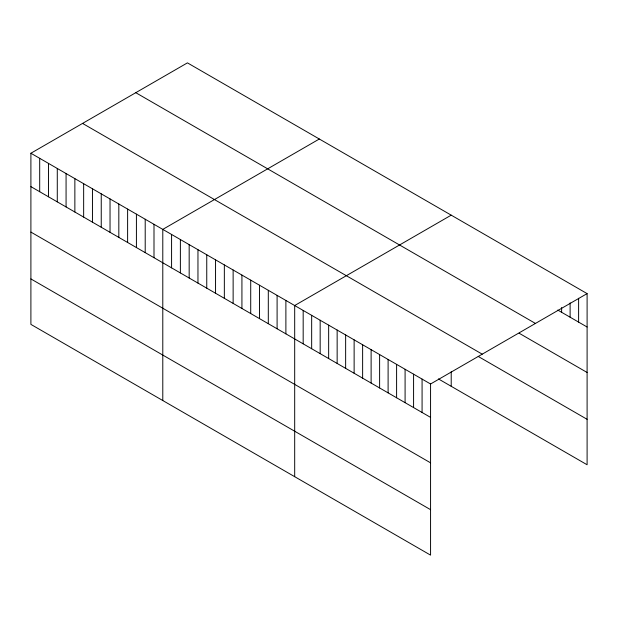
<?xml version="1.0" encoding="UTF-8"?>
<svg xmlns="http://www.w3.org/2000/svg" width="618" height="618" viewBox="0 0 618 618"><rect width="100%" height="100%" fill="white"/><g stroke="black" fill="none" stroke-linecap="round" stroke-linejoin="round"><path stroke-width="0.93" d="M30.9 153.241L430.568 383.987L430.568 555.134L30.9 324.388L30.9 153.241L187.432 62.866L587.1 293.612L587.1 464.759L438.425 378.919M319.321 139.011L162.789 229.386L162.789 400.534M451.21 215.164L294.686 305.531L294.686 476.679M430.568 383.987L587.1 293.612M557.76 310.066L587.1 327.007M135.775 92.692L535.443 323.438M519.159 333.241L587.1 372.469M82.557 123.415L482.225 354.16M478.232 356.447L587.1 419.305M30.9 186.636L430.568 417.382M30.9 232.09L430.568 462.836M30.9 278.927L430.568 509.672M578.61 298.255L578.61 322.102M570.113 302.89L570.113 317.204M561.623 307.525L561.623 312.299M451.21 371.758L451.21 386.304M422.079 379.081L422.079 412.476M413.581 374.184L413.581 407.571M405.091 369.278L405.091 402.673M396.601 364.373L396.601 397.768M388.104 359.467L388.104 392.863M379.614 354.57L379.614 387.957M371.117 349.664L371.117 383.06M362.627 344.759L362.627 378.154M354.129 339.854L354.129 373.249M345.64 334.956L345.64 368.343M337.15 330.051L337.15 363.446M328.652 325.145L328.652 358.54M320.163 320.24L320.163 353.635M311.665 315.342L311.665 348.73M303.175 310.437L303.175 343.832M285.887 300.456L285.887 333.851M277.096 295.381L277.096 328.776M268.305 290.305L268.305 323.693M259.514 285.23L259.514 318.618M250.715 280.147L250.715 313.542M241.924 275.072L241.924 308.467M233.133 269.996L233.133 303.392M224.342 264.921L224.342 298.316M215.551 259.846L215.551 293.241M206.752 254.77L206.752 288.158M197.961 249.695L197.961 283.083M189.17 244.612L189.17 278.007M180.379 239.537L180.379 272.932M171.58 234.461L171.58 267.857M153.998 224.311L153.998 257.706M145.207 219.236L145.207 252.623M136.416 214.16L136.416 247.548M127.617 209.077L127.617 242.472M118.826 204.002L118.826 237.397M110.035 198.926L110.035 232.322M101.244 193.851L101.244 227.246M92.453 188.776L92.453 222.171M83.654 183.701L83.654 217.088M74.863 178.625L74.863 212.013M66.072 173.542L66.072 206.937M57.281 168.467L57.281 201.862M48.482 163.391L48.482 196.787M39.691 158.316L39.691 191.711"/></g></svg>
